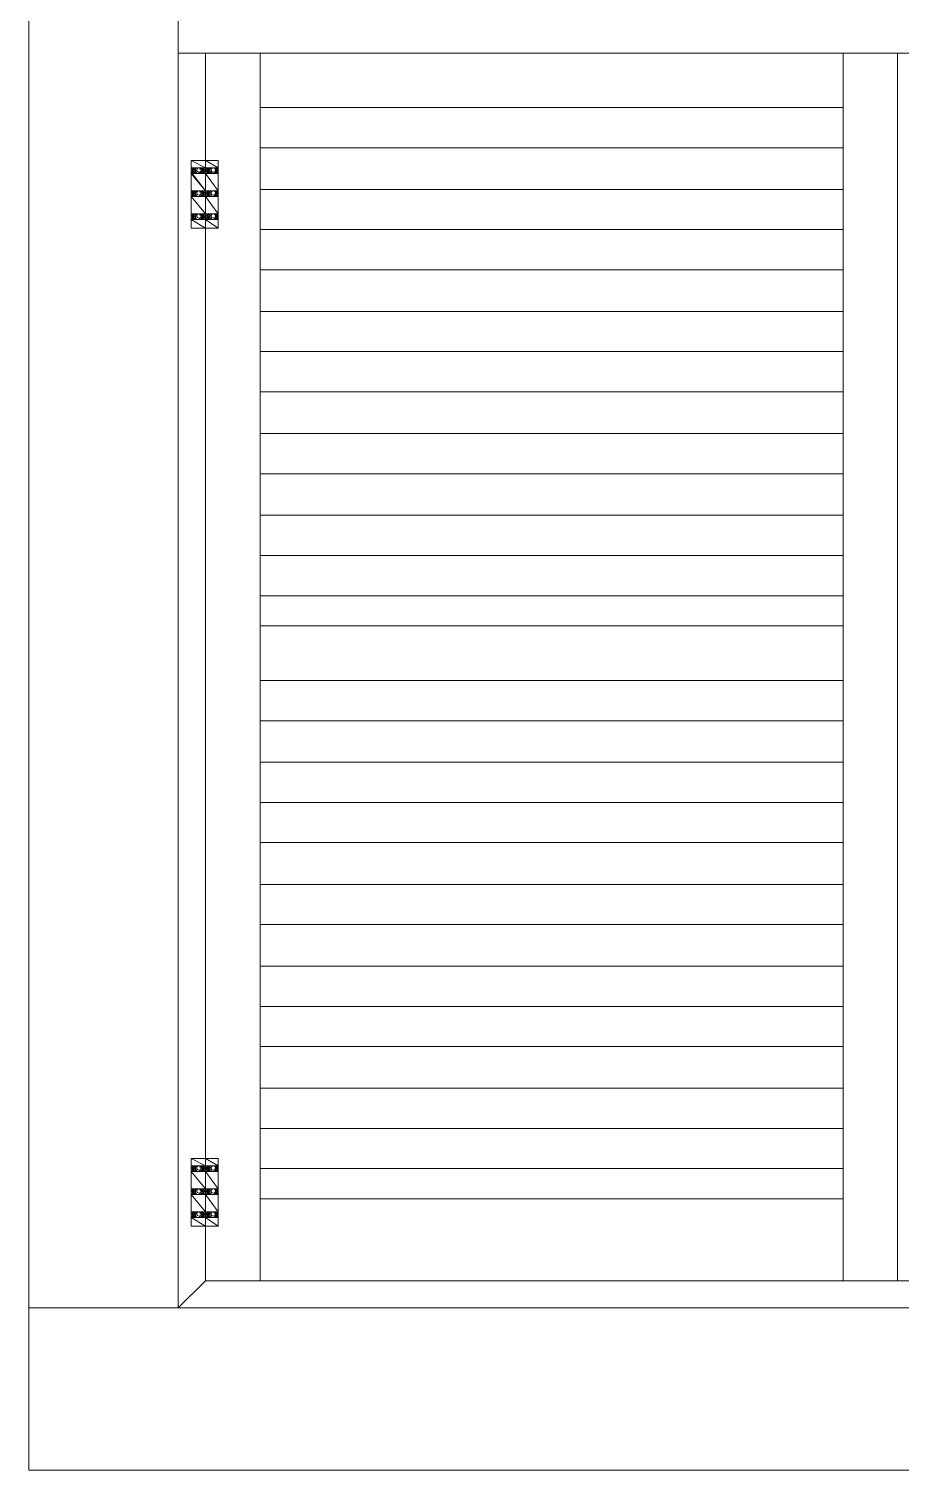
# Model space of a CAD drawing. Header units: millimetres. Extents: x 7899 to 21499, y 1534 to 7095.
# Drawn here: x 11415 to 12084, y 3193 to 4299 of the extents above; entities that cross this region are included whole.
import ezdxf

# ---------------------------------------------------------------- set-up
doc = ezdxf.new("R2010")
doc.units = ezdxf.units.MM
doc.layers.add('A-JAN-___-___-EXI', color=250, linetype='Continuous', lineweight=25)

msp = doc.modelspace()

# ---------------------------------------------------------------- linework, layer by layer
at = {"layer": 'A-JAN-___-___-EXI', "color": 18, "lineweight": 9}
for p, q in [((11529.4, 4280.8), (12637.8, 4280.8)), ((11592.2, 3338.8), (11592.2, 4280.8)), ((12039.5, 3338.8), (12039.5, 4280.8)), ((12081.4, 3338.8), (12081.4, 4280.8)), ((11592.2, 4239), (12039.5, 4239)), ((11592.2, 4208.1), (12039.5, 4208.1)), ((11592.2, 4176.2), (12039.5, 4176.2)), ((11592.2, 4145.3), (12039.5, 4145.3)), ((11592.2, 4114.5), (12039.5, 4114.5)), ((11592.2, 4082.5), (12039.5, 4082.5)), ((11592.2, 4051.7), (12039.5, 4051.7)), ((11592.2, 4020.8), (12039.5, 4020.8)), ((11592.2, 3988.9), (12039.5, 3988.9)), ((11592.2, 3958), (12039.5, 3958)), ((11592.2, 3926.1), (12039.5, 3926.1)), ((11592.2, 3895.2), (12039.5, 3895.2)), ((11592.2, 3864.4), (12039.5, 3864.4)), ((11592.2, 3841.2), (12039.5, 3841.2)), ((11592.2, 3799.4), (12039.5, 3799.4)), ((11592.2, 3768.5), (12039.5, 3768.5)), ((11592.2, 3736.6), (12039.5, 3736.6)), ((11592.2, 3705.7), (12039.5, 3705.7)), ((11592.2, 3674.9), (12039.5, 3674.9)), ((11592.2, 3642.9), (12039.5, 3642.9)), ((11592.2, 3612.1), (12039.5, 3612.1)), ((11592.2, 3580.1), (12039.5, 3580.1)), ((11592.2, 3549.3), (12039.5, 3549.3)), ((11592.2, 3518.4), (12039.5, 3518.4)), ((11592.2, 3486.5), (12039.5, 3486.5)), ((11592.2, 3455.6), (12039.5, 3455.6)), ((11592.2, 3424.8), (12039.5, 3424.8)), ((11592.2, 3401.6), (12039.5, 3401.6)), ((11414.8, 3317.9), (12768.9, 3317.9))]:
    msp.add_line(p, q, dxfattribs=at)
at = {"layer": 'A-JAN-___-___-EXI', "color": 18, "lineweight": 9, "flags": 128}
for points in [[(11529.4, 4859.2), (11414.8, 4859.2), (11414.8, 3193.4), (12768.9, 3193.4), (12768.9, 4859.2), (12637.8, 4859.2)], [(11550.3, 3338.8), (11529.4, 3317.9), (11529.4, 4757.9), (11512.9, 4757.9), (11486.4, 4805.3), (11529.4, 4805.3)], [(11550.3, 4280.8), (11550.3, 3338.8), (12616.8, 3338.8), (12616.8, 4280.8)], [(11539.3, 4188.3), (11539.3, 4175.1), (11550.3, 4175.1), (11539.3, 4189.4), (11543.7, 4189.4), (11543.7, 4188.3), (11539.3, 4189.4), (11543.7, 4189.4), (11539.3, 4189.4), (11543.7, 4189.4), (11539.3, 4189.4), (11543.7, 4189.4), (11539.3, 4189.4), (11542.6, 4189.4), (11539.3, 4190.5), (11542.6, 4190.5), (11542.6, 4189.4), (11539.3, 4190.5), (11542.6, 4190.5), (11539.3, 4190.5), (11542.6, 4190.5), (11539.3, 4191.6), (11542.6, 4191.6), (11542.6, 4190.5), (11539.3, 4191.6), (11542.6, 4191.6), (11539.3, 4191.6), (11542.6, 4191.6), (11539.3, 4192.7), (11542.6, 4192.7), (11542.6, 4191.6), (11539.3, 4192.7), (11542.6, 4192.7), (11543.7, 4192.7), (11539.3, 4192.7), (11542.6, 4192.7), (11539.3, 4192.7), (11543.7, 4192.7), (11539.3, 4192.7), (11543.7, 4192.7), (11539.3, 4192.7), (11544.8, 4192.7), (11550.3, 4192.7), (11543.7, 4192.7), (11539.3, 4192.7), (11543.7, 4192.7), (11539.3, 4192.7), (11544.8, 4192.7), (11543.7, 4192.7), (11550.3, 4192.7), (11544.8, 4192.7), (11539.3, 4192.7), (11543.7, 4192.7), (11539.3, 4192.7), (11543.7, 4192.7), (11539.3, 4191.6), (11539.3, 4192.7), (11542.6, 4191.6), (11539.3, 4191.6), (11542.6, 4191.6), (11539.3, 4191.6), (11542.6, 4191.6), (11539.3, 4190.5), (11539.3, 4191.6), (11542.6, 4190.5), (11539.3, 4190.5), (11542.6, 4190.5), (11539.3, 4190.5), (11542.6, 4190.5), (11539.3, 4189.4), (11539.3, 4190.5), (11542.6, 4189.4), (11539.3, 4189.4), (11542.6, 4189.4), (11539.3, 4189.4), (11543.7, 4189.4), (11539.3, 4188.3), (11539.3, 4189.4)], [(11544.8, 4188.3), (11539.3, 4188.3), (11544.8, 4188.3), (11539.3, 4188.3), (11544.8, 4188.3), (11550.3, 4188.3), (11545.9, 4189.4), (11544.8, 4188.3), (11550.3, 4189.4), (11545.9, 4189.4), (11550.3, 4189.4), (11545.9, 4189.4), (11550.3, 4189.4), (11545.9, 4189.4), (11550.3, 4189.4), (11547, 4190.5), (11545.9, 4189.4), (11550.3, 4190.5), (11547, 4190.5), (11550.3, 4190.5), (11547, 4190.5), (11550.3, 4190.5), (11547, 4191.6), (11547, 4190.5), (11550.3, 4191.6), (11547, 4191.6), (11550.3, 4191.6), (11545.9, 4191.6), (11550.3, 4191.6), (11545.9, 4192.7), (11545.9, 4191.6), (11550.3, 4192.7), (11545.9, 4192.7), (11550.3, 4192.7), (11545.9, 4192.7), (11550.3, 4192.7), (11545.9, 4192.7), (11550.3, 4192.7), (11554.7, 4192.7), (11550.3, 4192.7), (11545.9, 4192.7), (11550.3, 4192.7), (11553.6, 4191.6), (11550.3, 4191.6), (11550.3, 4192.7), (11545.9, 4192.7), (11550.3, 4191.6), (11550.3, 4192.7), (11545.9, 4192.7), (11550.3, 4191.6), (11545.9, 4191.6), (11550.3, 4191.6), (11553.6, 4190.5), (11550.3, 4190.5), (11550.3, 4191.6), (11547, 4191.6), (11550.3, 4190.5), (11550.3, 4191.6), (11547, 4191.6), (11550.3, 4190.5), (11553.6, 4190.5), (11550.3, 4190.5), (11547, 4190.5), (11550.3, 4190.5), (11553.6, 4189.4), (11550.3, 4189.4), (11550.3, 4190.5), (11547, 4190.5), (11550.3, 4189.4), (11550.3, 4190.5), (11547, 4190.5), (11550.3, 4189.4), (11554.7, 4189.4), (11550.3, 4189.4), (11545.9, 4189.4), (11550.3, 4189.4), (11554.7, 4189.4), (11550.3, 4189.4), (11545.9, 4189.4), (11550.3, 4189.4), (11555.8, 4188.3), (11550.3, 4188.3), (11550.3, 4189.4), (11545.9, 4189.4), (11550.3, 4188.3), (11550.3, 4189.4), (11545.9, 4189.4)], [(11553.6, 4190.5), (11550.3, 4190.5), (11553.6, 4191.6), (11550.3, 4191.6), (11553.6, 4191.6), (11550.3, 4191.6), (11554.7, 4192.7), (11550.3, 4192.7), (11554.7, 4192.7), (11550.3, 4192.7), (11544.8, 4192.7), (11550.3, 4192.7), (11544.8, 4192.7), (11550.3, 4192.7), (11554.7, 4192.7), (11550.3, 4192.7), (11555.8, 4192.7), (11554.7, 4192.7), (11550.3, 4192.7), (11554.7, 4192.7), (11550.3, 4192.7), (11554.7, 4192.7), (11550.3, 4192.7), (11553.6, 4191.6), (11554.7, 4192.7), (11550.3, 4191.6), (11553.6, 4191.6), (11550.3, 4191.6), (11553.6, 4191.6), (11550.3, 4191.6), (11553.6, 4190.5), (11553.6, 4191.6), (11550.3, 4190.5), (11553.6, 4190.5), (11550.3, 4190.5), (11553.6, 4190.5), (11550.3, 4190.5), (11553.6, 4189.4), (11553.6, 4190.5), (11550.3, 4189.4), (11554.7, 4189.4), (11550.3, 4189.4), (11554.7, 4189.4), (11550.3, 4189.4), (11554.7, 4189.4), (11550.3, 4189.4), (11554.7, 4189.4), (11550.3, 4189.4), (11555.8, 4188.3), (11554.7, 4189.4), (11550.3, 4188.3), (11560.2, 4175.1), (11560.2, 4188.3), (11550.3, 4188.3), (11544.8, 4188.3), (11550.3, 4188.3), (11556.9, 4188.3), (11555.8, 4188.3), (11560.2, 4188.3), (11556.9, 4189.4), (11556.9, 4188.3), (11560.2, 4189.4), (11556.9, 4189.4), (11560.2, 4189.4), (11558, 4189.4), (11556.9, 4189.4), (11560.2, 4189.4), (11558, 4189.4), (11560.2, 4189.4), (11558, 4190.5), (11558, 4189.4), (11560.2, 4190.5), (11558, 4190.5), (11560.2, 4190.5), (11558, 4190.5), (11560.2, 4190.5), (11558, 4191.6), (11558, 4190.5), (11560.2, 4191.6), (11558, 4191.6), (11560.2, 4191.6), (11558, 4191.6), (11560.2, 4191.6), (11558, 4192.7), (11558, 4191.6), (11560.2, 4192.7), (11556.9, 4192.7), (11560.2, 4192.7), (11556.9, 4192.7), (11560.2, 4192.7), (11556.9, 4192.7), (11560.2, 4192.7), (11555.8, 4192.7), (11550.3, 4192.7), (11555.8, 4192.7), (11560.2, 4192.7), (11555.8, 4192.7), (11560.2, 4192.7), (11555.8, 4192.7), (11550.3, 4192.7), (11555.8, 4192.7), (11560.2, 4192.7), (11556.9, 4192.7), (11560.2, 4192.7), (11556.9, 4192.7), (11560.2, 4192.7), (11556.9, 4192.7), (11560.2, 4191.6), (11560.2, 4192.7), (11558, 4192.7), (11560.2, 4191.6), (11558, 4191.6), (11560.2, 4191.6), (11558, 4191.6), (11560.2, 4190.5), (11560.2, 4191.6), (11558, 4191.6), (11560.2, 4190.5), (11558, 4190.5), (11560.2, 4190.5), (11558, 4190.5), (11560.2, 4189.4), (11560.2, 4190.5), (11558, 4190.5), (11560.2, 4189.4), (11558, 4189.4), (11560.2, 4189.4), (11558, 4189.4), (11560.2, 4189.4), (11556.9, 4189.4), (11560.2, 4188.3), (11560.2, 4189.4), (11556.9, 4189.4), (11560.2, 4188.3), (11556.9, 4188.3), (11550.3, 4188.3), (11555.8, 4188.3)], [(11544.8, 4170.7), (11539.3, 4170.7), (11544.8, 4170.7), (11539.3, 4170.7), (11545.9, 4170.7), (11550.3, 4170.7), (11545.9, 4171.8), (11550.3, 4171.8), (11550.3, 4170.7), (11545.9, 4171.8), (11550.3, 4171.8), (11550.3, 4170.7), (11554.7, 4170.7), (11550.3, 4171.8), (11545.9, 4171.8), (11550.3, 4171.8), (11547, 4171.8), (11550.3, 4171.8), (11547, 4172.9), (11547, 4171.8), (11550.3, 4172.9), (11547, 4174), (11547, 4172.9), (11550.3, 4174), (11545.9, 4174), (11550.3, 4174), (11545.9, 4175.1), (11545.9, 4174), (11550.3, 4175.1), (11545.9, 4175.1), (11550.3, 4175.1), (11545.9, 4175.1), (11550.3, 4175.1), (11554.7, 4174), (11550.3, 4174), (11550.3, 4175.1), (11545.9, 4175.1), (11550.3, 4174), (11550.3, 4175.1), (11545.9, 4175.1), (11550.3, 4174), (11545.9, 4174), (11550.3, 4174), (11553.6, 4174), (11550.3, 4174), (11545.9, 4174), (11550.3, 4174), (11545.9, 4174), (11550.3, 4174), (11547, 4174), (11550.3, 4174), (11553.6, 4172.9), (11550.3, 4172.9), (11550.3, 4174), (11547, 4174), (11550.3, 4172.9), (11550.3, 4174), (11547, 4174), (11550.3, 4172.9), (11547, 4172.9), (11550.3, 4172.9), (11553.6, 4171.8), (11550.3, 4171.8), (11550.3, 4172.9), (11547, 4172.9), (11550.3, 4171.8), (11550.3, 4172.9), (11547, 4172.9), (11550.3, 4171.8), (11545.9, 4171.8), (11547, 4171.8), (11550.3, 4171.8), (11545.9, 4171.8), (11550.3, 4171.8), (11554.7, 4171.8), (11550.3, 4171.8), (11545.9, 4171.8), (11550.3, 4171.8), (11545.9, 4170.7), (11545.9, 4171.8), (11550.3, 4170.7), (11544.8, 4170.7), (11545.9, 4170.7), (11550.3, 4170.7), (11550.3, 4157.4), (11539.3, 4170.7), (11550.3, 4170.7), (11550.3, 4157.4), (11560.2, 4157.4), (11550.3, 4170.7), (11544.8, 4170.7), (11550.3, 4170.7), (11543.7, 4170.7), (11539.3, 4171.8), (11543.7, 4171.8), (11543.7, 4170.7), (11539.3, 4171.8), (11543.7, 4171.8), (11539.3, 4171.8), (11543.7, 4171.8), (11539.3, 4171.8), (11542.6, 4171.8), (11539.3, 4171.8), (11542.6, 4171.8), (11539.3, 4172.9), (11542.6, 4172.9), (11542.6, 4171.8), (11539.3, 4172.9), (11542.6, 4172.9), (11539.3, 4174), (11542.6, 4174), (11542.6, 4172.9), (11539.3, 4174), (11542.6, 4174), (11539.3, 4174), (11542.6, 4174), (11539.3, 4174), (11542.6, 4174), (11539.3, 4175.1), (11543.7, 4175.1), (11542.6, 4174), (11539.3, 4175.1), (11543.7, 4175.1), (11539.3, 4175.1), (11543.7, 4175.1), (11539.3, 4175.1), (11544.8, 4175.1), (11550.3, 4175.1), (11543.7, 4175.1), (11539.3, 4175.1), (11543.7, 4175.1), (11539.3, 4175.1), (11544.8, 4175.1), (11543.7, 4175.1), (11550.3, 4175.1), (11544.8, 4175.1), (11539.3, 4175.1), (11543.7, 4175.1), (11539.3, 4175.1), (11543.7, 4175.1), (11539.3, 4174), (11539.3, 4175.1), (11542.6, 4174), (11539.3, 4174), (11542.6, 4174), (11539.3, 4174), (11542.6, 4174), (11539.3, 4174), (11542.6, 4174), (11539.3, 4172.9), (11539.3, 4174), (11542.6, 4172.9), (11539.3, 4172.9), (11542.6, 4172.9), (11539.3, 4171.8), (11539.3, 4172.9), (11542.6, 4171.8), (11539.3, 4171.8), (11542.6, 4171.8), (11539.3, 4171.8), (11542.6, 4171.8), (11539.3, 4170.7), (11539.3, 4171.8), (11543.7, 4170.7), (11539.3, 4170.7), (11543.7, 4170.7)], [(11555.8, 4170.7), (11550.3, 4170.7), (11555.8, 4170.7), (11550.3, 4170.7), (11556.9, 4170.7), (11555.8, 4170.7), (11560.2, 4170.7), (11555.8, 4170.7), (11550.3, 4170.7), (11555.8, 4170.7), (11550.3, 4170.7), (11554.7, 4171.8), (11554.7, 4170.7), (11550.3, 4171.8), (11554.7, 4171.8), (11550.3, 4171.8), (11554.7, 4171.8), (11550.3, 4171.8), (11554.7, 4171.8), (11550.3, 4171.8), (11553.6, 4171.8), (11550.3, 4171.8), (11553.6, 4172.9), (11553.6, 4171.8), (11550.3, 4172.9), (11553.6, 4172.9), (11550.3, 4172.9), (11553.6, 4174), (11553.6, 4172.9), (11550.3, 4174), (11553.6, 4174), (11550.3, 4174), (11553.6, 4174), (11550.3, 4174), (11553.6, 4174), (11554.7, 4174), (11550.3, 4174), (11553.6, 4174), (11550.3, 4174), (11554.7, 4175.1), (11554.7, 4174), (11550.3, 4175.1), (11554.7, 4175.1), (11550.3, 4175.1), (11554.7, 4175.1), (11550.3, 4175.1), (11544.8, 4175.1), (11550.3, 4175.1), (11544.8, 4175.1), (11550.3, 4175.1), (11554.7, 4175.1), (11550.3, 4175.1), (11555.8, 4175.1), (11554.7, 4175.1), (11550.3, 4175.1), (11554.7, 4175.1), (11550.3, 4174), (11553.6, 4174), (11550.3, 4172.9), (11553.6, 4172.9), (11550.3, 4171.8), (11553.6, 4171.8)], [(11543.7, 4153), (11539.3, 4153), (11543.7, 4153), (11539.3, 4154.1), (11542.6, 4154.1), (11543.7, 4153), (11539.3, 4154.1), (11542.6, 4154.1), (11539.3, 4154.1), (11542.6, 4154.1), (11539.3, 4155.2), (11542.6, 4155.2), (11542.6, 4154.1), (11539.3, 4155.2), (11542.6, 4155.2), (11539.3, 4155.2), (11542.6, 4155.2), (11539.3, 4156.3), (11542.6, 4156.3), (11542.6, 4155.2), (11539.3, 4156.3), (11542.6, 4156.3), (11539.3, 4156.3), (11542.6, 4156.3), (11539.3, 4157.4), (11543.7, 4157.4), (11542.6, 4156.3), (11539.3, 4157.4), (11543.7, 4157.4), (11539.3, 4157.4), (11543.7, 4157.4), (11539.3, 4157.4), (11544.8, 4157.4), (11550.3, 4157.4), (11543.7, 4157.4), (11544.8, 4157.4), (11539.3, 4157.4), (11543.7, 4157.4), (11539.3, 4157.4), (11543.7, 4157.4), (11550.3, 4157.4), (11544.8, 4157.4), (11539.3, 4157.4), (11543.7, 4157.4), (11539.3, 4157.4), (11543.7, 4157.4), (11539.3, 4156.3), (11539.3, 4157.4), (11542.6, 4156.3), (11539.3, 4156.3), (11542.6, 4156.3), (11539.3, 4156.3), (11542.6, 4156.3), (11539.3, 4155.2), (11539.3, 4156.3), (11542.6, 4155.2), (11539.3, 4155.2), (11542.6, 4155.2), (11539.3, 4155.2), (11542.6, 4155.2), (11539.3, 4154.1), (11539.3, 4155.2), (11542.6, 4154.1), (11539.3, 4154.1), (11542.6, 4154.1), (11539.3, 4154.1), (11542.6, 4154.1), (11539.3, 4153), (11539.3, 4154.1), (11543.7, 4153), (11539.3, 4153), (11543.7, 4153), (11539.3, 4153), (11544.8, 4153), (11539.3, 4153), (11544.8, 4153), (11539.3, 4153), (11544.8, 4153), (11550.3, 4153), (11545.9, 4153), (11544.8, 4153), (11550.3, 4153), (11545.9, 4153), (11550.3, 4153), (11545.9, 4154.1), (11545.9, 4153), (11550.3, 4153), (11545.9, 4154.1), (11550.3, 4154.1), (11547, 4154.1), (11545.9, 4154.1), (11550.3, 4154.1), (11547, 4155.2), (11547, 4154.1), (11550.3, 4154.1), (11547, 4155.2), (11550.3, 4155.2), (11547, 4155.2), (11550.3, 4155.2), (11547, 4156.3), (11547, 4155.2), (11550.3, 4155.2), (11545.9, 4156.3), (11550.3, 4156.3), (11545.9, 4156.3), (11550.3, 4156.3), (11545.9, 4157.4), (11545.9, 4156.3), (11550.3, 4157.4), (11545.9, 4157.4), (11550.3, 4157.4), (11545.9, 4157.4), (11550.3, 4157.4), (11554.7, 4156.3), (11550.3, 4156.3), (11550.3, 4157.4), (11545.9, 4157.4), (11550.3, 4156.3), (11550.3, 4157.4), (11545.9, 4157.4), (11550.3, 4156.3), (11553.6, 4156.3), (11550.3, 4156.3), (11545.9, 4156.3), (11550.3, 4156.3), (11545.9, 4156.3)], [(11550.3, 4153), (11550.3, 4146.4), (11539.3, 4153), (11550.3, 4153), (11550.3, 4146.4), (11560.2, 4146.4), (11550.3, 4153), (11544.8, 4153), (11550.3, 4153), (11555.8, 4153), (11550.3, 4153), (11545.9, 4153), (11550.3, 4153), (11545.9, 4153), (11550.3, 4153), (11554.7, 4153), (11550.3, 4154.1), (11550.3, 4153), (11545.9, 4154.1), (11550.3, 4154.1), (11550.3, 4153), (11554.7, 4153), (11550.3, 4154.1), (11545.9, 4154.1), (11550.3, 4154.1), (11547, 4154.1), (11550.3, 4154.1), (11553.6, 4154.1), (11550.3, 4155.2), (11550.3, 4154.1), (11547, 4155.2), (11550.3, 4155.2), (11550.3, 4154.1), (11553.6, 4154.1), (11550.3, 4155.2), (11547, 4155.2), (11550.3, 4155.2), (11553.6, 4155.2), (11550.3, 4155.2), (11547, 4155.2), (11550.3, 4155.2), (11553.6, 4155.2), (11550.3, 4155.2), (11550.3, 4156.3), (11547, 4156.3), (11550.3, 4155.2), (11550.3, 4156.3)], [(11555.8, 4153), (11550.3, 4153), (11556.9, 4153), (11555.8, 4153), (11560.2, 4153), (11555.8, 4153), (11550.3, 4153), (11555.8, 4153), (11550.3, 4153), (11554.7, 4153), (11550.3, 4153), (11554.7, 4154.1), (11554.7, 4153), (11550.3, 4154.1), (11554.7, 4154.1), (11550.3, 4154.1), (11554.7, 4154.1), (11550.3, 4154.1), (11553.6, 4154.1), (11550.3, 4154.1), (11553.6, 4155.2), (11553.6, 4154.1), (11550.3, 4155.2), (11553.6, 4155.2), (11550.3, 4155.2), (11553.6, 4155.2), (11550.3, 4155.2), (11553.6, 4155.2), (11550.3, 4156.3), (11553.6, 4156.3), (11553.6, 4155.2), (11550.3, 4156.3), (11553.6, 4156.3), (11550.3, 4156.3), (11553.6, 4156.3), (11554.7, 4156.3), (11550.3, 4156.3), (11553.6, 4156.3), (11550.3, 4156.3), (11554.7, 4157.4), (11554.7, 4156.3), (11550.3, 4157.4), (11554.7, 4157.4), (11550.3, 4157.4), (11554.7, 4157.4), (11550.3, 4157.4), (11544.8, 4157.4), (11550.3, 4157.4), (11544.8, 4157.4), (11550.3, 4157.4), (11554.7, 4157.4), (11550.3, 4157.4), (11555.8, 4157.4), (11554.7, 4157.4), (11550.3, 4157.4), (11554.7, 4157.4)], [(11555.8, 3422.6), (11550.3, 3422.6), (11555.8, 3422.6), (11550.3, 3422.6), (11556.9, 3422.6), (11555.8, 3422.6), (11560.2, 3422.6), (11555.8, 3422.6), (11550.3, 3422.6), (11555.8, 3422.6), (11550.3, 3422.6), (11554.7, 3423.7), (11554.7, 3422.6), (11550.3, 3423.7), (11554.7, 3423.7), (11550.3, 3423.7), (11554.7, 3423.7), (11550.3, 3423.7), (11554.7, 3423.7), (11550.3, 3423.7), (11553.6, 3423.7), (11550.3, 3423.7), (11553.6, 3424.8), (11553.6, 3423.7), (11550.3, 3424.8), (11553.6, 3424.8), (11550.3, 3424.8), (11553.6, 3425.9), (11553.6, 3424.8), (11550.3, 3425.9), (11553.6, 3425.9), (11550.3, 3425.9), (11553.6, 3425.9), (11550.3, 3425.9), (11553.6, 3425.9), (11554.7, 3425.9), (11550.3, 3425.9), (11553.6, 3425.9), (11550.3, 3425.9), (11554.7, 3427), (11554.7, 3425.9), (11550.3, 3427), (11554.7, 3427), (11550.3, 3427), (11554.7, 3427), (11550.3, 3427), (11544.8, 3427), (11550.3, 3427), (11544.8, 3427), (11550.3, 3427), (11554.7, 3427), (11550.3, 3427), (11555.8, 3427), (11554.7, 3427), (11550.3, 3427), (11554.7, 3427), (11550.3, 3425.9), (11553.6, 3425.9), (11550.3, 3424.8), (11553.6, 3424.8), (11550.3, 3423.7), (11553.6, 3423.7)], [(11543.7, 3404.9), (11539.3, 3404.9), (11543.7, 3404.9), (11539.3, 3406), (11542.6, 3406), (11543.7, 3404.9), (11539.3, 3406), (11542.6, 3406), (11539.3, 3406), (11542.6, 3406), (11539.3, 3407.2), (11542.6, 3407.2), (11542.6, 3406), (11539.3, 3407.2), (11542.6, 3407.2), (11539.3, 3407.2), (11542.6, 3407.2), (11539.3, 3408.3), (11542.6, 3408.3), (11542.6, 3407.2), (11539.3, 3408.3), (11542.6, 3408.3), (11539.3, 3408.3), (11542.6, 3408.3), (11539.3, 3409.4), (11543.7, 3409.4), (11542.6, 3408.3), (11539.3, 3409.4), (11543.7, 3409.4), (11539.3, 3409.4), (11543.7, 3409.4), (11539.3, 3409.4), (11544.8, 3409.4), (11550.3, 3409.4), (11543.7, 3409.4), (11544.8, 3409.4), (11539.3, 3409.4), (11543.7, 3409.4), (11539.3, 3409.4), (11543.7, 3409.4), (11550.3, 3409.4), (11544.8, 3409.4), (11539.3, 3409.4), (11543.7, 3409.4), (11539.3, 3409.4), (11543.7, 3409.4), (11539.3, 3408.3), (11539.3, 3409.4), (11542.6, 3408.3), (11539.3, 3408.3), (11542.6, 3408.3), (11539.3, 3408.3), (11542.6, 3408.3), (11539.3, 3407.2), (11539.3, 3408.3), (11542.6, 3407.2), (11539.3, 3407.2), (11542.6, 3407.2), (11539.3, 3407.2), (11542.6, 3407.2), (11539.3, 3406), (11539.3, 3407.2), (11542.6, 3406), (11539.3, 3406), (11542.6, 3406), (11539.3, 3406), (11542.6, 3406), (11539.3, 3404.9), (11539.3, 3406), (11543.7, 3404.9), (11539.3, 3404.9), (11543.7, 3404.9), (11539.3, 3404.9), (11544.8, 3404.9), (11539.3, 3404.9), (11544.8, 3404.9), (11539.3, 3404.9), (11544.8, 3404.9), (11550.3, 3404.9), (11545.9, 3404.9), (11544.8, 3404.9), (11550.3, 3404.9), (11545.9, 3404.9), (11550.3, 3404.9), (11545.9, 3406), (11545.9, 3404.9), (11550.3, 3404.9), (11545.9, 3406), (11550.3, 3406), (11547, 3406), (11545.9, 3406), (11550.3, 3406), (11547, 3407.2), (11547, 3406), (11550.3, 3406), (11547, 3407.2), (11550.3, 3407.2), (11547, 3407.2), (11550.3, 3407.2), (11547, 3408.3), (11547, 3407.2), (11550.3, 3407.2), (11545.9, 3408.3), (11550.3, 3408.3), (11545.9, 3408.3), (11550.3, 3408.3), (11553.6, 3408.3), (11550.3, 3408.3), (11545.9, 3408.3), (11550.3, 3408.3), (11545.9, 3409.4), (11545.9, 3408.3), (11550.3, 3409.4), (11545.9, 3409.4), (11550.3, 3409.4), (11545.9, 3409.4), (11550.3, 3409.4), (11554.7, 3408.3), (11550.3, 3408.3), (11550.3, 3409.4), (11545.9, 3409.4), (11550.3, 3408.3), (11550.3, 3409.4), (11545.9, 3409.4), (11550.3, 3408.3), (11545.9, 3408.3)], [(11550.3, 3404.9), (11550.3, 3391.7), (11539.3, 3404.9), (11550.3, 3404.9), (11550.3, 3391.7), (11560.2, 3391.7), (11550.3, 3404.9), (11544.8, 3404.9), (11550.3, 3404.9), (11555.8, 3404.9), (11550.3, 3404.9), (11545.9, 3404.9), (11550.3, 3404.9), (11545.9, 3404.9), (11550.3, 3404.9), (11554.7, 3404.9), (11550.3, 3406), (11550.3, 3404.9), (11545.9, 3406), (11550.3, 3406), (11550.3, 3404.9), (11554.7, 3404.9), (11550.3, 3406), (11545.9, 3406), (11550.3, 3406), (11547, 3406), (11550.3, 3406), (11553.6, 3406), (11550.3, 3407.2), (11550.3, 3406), (11547, 3407.2), (11550.3, 3407.2), (11550.3, 3406), (11553.6, 3406), (11550.3, 3407.2), (11547, 3407.2), (11550.3, 3407.2), (11553.6, 3407.2), (11550.3, 3407.2), (11547, 3407.2), (11550.3, 3407.2), (11553.6, 3407.2), (11550.3, 3407.2), (11550.3, 3408.3), (11547, 3408.3), (11550.3, 3407.2), (11550.3, 3408.3)], [(11555.8, 3404.9), (11550.3, 3404.9), (11556.9, 3404.9), (11555.8, 3404.9), (11560.2, 3404.9), (11555.8, 3404.9), (11550.3, 3404.9), (11555.8, 3404.9), (11550.3, 3404.9), (11554.7, 3404.9), (11550.3, 3404.9), (11554.7, 3406), (11554.7, 3404.9), (11550.3, 3406), (11554.7, 3406), (11550.3, 3406), (11554.7, 3406), (11550.3, 3406), (11553.6, 3406), (11550.3, 3406), (11553.6, 3407.2), (11553.6, 3406), (11550.3, 3407.2), (11553.6, 3407.2), (11550.3, 3407.2), (11553.6, 3407.2), (11550.3, 3407.2), (11553.6, 3407.2), (11550.3, 3408.3), (11553.6, 3408.3), (11553.6, 3407.2), (11550.3, 3408.3), (11553.6, 3408.3), (11550.3, 3408.3), (11553.6, 3408.3), (11554.7, 3408.3), (11550.3, 3408.3), (11553.6, 3408.3), (11550.3, 3408.3), (11554.7, 3409.4), (11554.7, 3408.3), (11550.3, 3409.4), (11554.7, 3409.4), (11550.3, 3409.4), (11554.7, 3409.4), (11555.8, 3409.4), (11550.3, 3409.4), (11554.7, 3409.4), (11550.3, 3409.4), (11544.8, 3409.4), (11550.3, 3409.4), (11544.8, 3409.4), (11550.3, 3409.4), (11554.7, 3409.4), (11550.3, 3409.4), (11554.7, 3409.4)]]:
    msp.add_lwpolyline(points, dxfattribs=at)
for points in [[(11560.2, 4198.2), (11550.3, 4198.2), (11560.2, 4192.7), (11560.2, 4198.2), (11539.3, 4198.2), (11539.3, 4146.4), (11560.2, 4146.4)], [(11550.3, 4198.2), (11560.2, 4192.7), (11550.3, 4192.7), (11550.3, 4198.2), (11539.3, 4198.2), (11550.3, 4192.7)], [(11539.3, 4198.2), (11550.3, 4192.7), (11539.3, 4192.7)], [(11550.3, 4188.3), (11550.3, 4175.1), (11539.3, 4188.3), (11550.3, 4188.3), (11560.2, 4175.1), (11550.3, 4175.1)], [(11539.3, 4170.7), (11550.3, 4157.4), (11539.3, 4157.4)], [(11560.2, 4170.7), (11560.2, 4157.4), (11550.3, 4170.7), (11560.2, 4170.7), (11556.9, 4170.7), (11560.2, 4170.7), (11556.9, 4171.8), (11560.2, 4171.8), (11560.2, 4170.7), (11558, 4171.8), (11560.2, 4171.8), (11558, 4171.8), (11560.2, 4171.8), (11558, 4171.8), (11560.2, 4171.8), (11558, 4172.9), (11560.2, 4172.9), (11560.2, 4171.8), (11558, 4172.9), (11560.2, 4172.9), (11558, 4174), (11560.2, 4174), (11560.2, 4172.9), (11558, 4174), (11560.2, 4174), (11558, 4174), (11560.2, 4174), (11558, 4174), (11560.2, 4174), (11556.9, 4175.1), (11560.2, 4175.1), (11560.2, 4174), (11556.9, 4175.1), (11560.2, 4175.1), (11556.9, 4175.1), (11560.2, 4175.1), (11556.9, 4175.1), (11560.2, 4175.1), (11555.8, 4175.1), (11550.3, 4175.1), (11555.8, 4175.1), (11560.2, 4175.1), (11555.8, 4175.1), (11560.2, 4175.1), (11555.8, 4175.1), (11550.3, 4175.1), (11555.8, 4175.1), (11560.2, 4175.1), (11556.9, 4175.1), (11560.2, 4175.1), (11558, 4174), (11556.9, 4175.1), (11560.2, 4174), (11558, 4174), (11560.2, 4174), (11558, 4174), (11560.2, 4174), (11558, 4174), (11560.2, 4174), (11558, 4172.9), (11558, 4174), (11560.2, 4172.9), (11558, 4172.9), (11560.2, 4172.9), (11558, 4171.8), (11558, 4172.9), (11560.2, 4171.8), (11558, 4171.8), (11560.2, 4171.8), (11558, 4171.8), (11560.2, 4171.8), (11556.9, 4171.8), (11558, 4171.8), (11560.2, 4171.8), (11556.9, 4170.7), (11556.9, 4171.8), (11560.2, 4170.7), (11556.9, 4170.7)], [(11539.3, 4153), (11550.3, 4146.4), (11539.3, 4146.4)], [(11560.2, 4153), (11556.9, 4153), (11560.2, 4153), (11556.9, 4153), (11560.2, 4153), (11558, 4154.1), (11556.9, 4153), (11560.2, 4154.1), (11558, 4154.1), (11560.2, 4154.1), (11558, 4154.1), (11560.2, 4154.1), (11558, 4155.2), (11558, 4154.1), (11560.2, 4155.2), (11558, 4155.2), (11560.2, 4155.2), (11558, 4155.2), (11560.2, 4155.2), (11558, 4156.3), (11558, 4155.2), (11560.2, 4156.3), (11558, 4156.3), (11560.2, 4156.3), (11558, 4156.3), (11560.2, 4156.3), (11556.9, 4157.4), (11558, 4156.3), (11560.2, 4157.4), (11556.9, 4157.4), (11560.2, 4157.4), (11556.9, 4157.4), (11560.2, 4157.4), (11555.8, 4157.4), (11550.3, 4157.4), (11555.8, 4157.4), (11560.2, 4157.4), (11555.8, 4157.4), (11560.2, 4157.4), (11555.8, 4157.4), (11550.3, 4157.4), (11555.8, 4157.4), (11560.2, 4157.4), (11556.9, 4157.4), (11560.2, 4157.4), (11556.9, 4157.4), (11560.2, 4156.3), (11560.2, 4157.4), (11556.9, 4157.4), (11560.2, 4156.3), (11558, 4156.3), (11560.2, 4156.3), (11558, 4156.3), (11560.2, 4155.2), (11560.2, 4156.3), (11558, 4156.3), (11560.2, 4155.2), (11558, 4155.2), (11560.2, 4155.2), (11558, 4155.2), (11560.2, 4154.1), (11560.2, 4155.2), (11558, 4155.2), (11560.2, 4154.1), (11558, 4154.1), (11560.2, 4154.1), (11558, 4154.1), (11560.2, 4153), (11560.2, 4154.1), (11558, 4154.1), (11560.2, 4153), (11556.9, 4153), (11560.2, 4153), (11556.9, 4153), (11560.2, 4153), (11550.3, 4153), (11560.2, 4146.4)], [(11560.2, 3432.5), (11550.3, 3432.5), (11560.2, 3427), (11560.2, 3432.5), (11539.3, 3432.5), (11539.3, 3380.7), (11560.2, 3380.7)], [(11550.3, 3432.5), (11560.2, 3427), (11550.3, 3427), (11550.3, 3432.5), (11539.3, 3432.5), (11550.3, 3427)], [(11539.3, 3432.5), (11550.3, 3427), (11539.3, 3427)], [(11550.3, 3422.6), (11543.7, 3422.6), (11539.3, 3423.7), (11543.7, 3423.7), (11543.7, 3422.6), (11539.3, 3423.7), (11543.7, 3423.7), (11539.3, 3423.7), (11543.7, 3423.7), (11539.3, 3423.7), (11542.6, 3423.7), (11539.3, 3423.7), (11542.6, 3423.7), (11539.3, 3424.8), (11542.6, 3424.8), (11542.6, 3423.7), (11539.3, 3424.8), (11542.6, 3424.8), (11539.3, 3425.9), (11542.6, 3425.9), (11542.6, 3424.8), (11539.3, 3425.9), (11542.6, 3425.9), (11539.3, 3425.9), (11542.6, 3425.9), (11539.3, 3425.9), (11542.6, 3425.9), (11539.3, 3427), (11543.7, 3427), (11542.6, 3425.9), (11539.3, 3427), (11543.7, 3427), (11539.3, 3427), (11543.7, 3427), (11539.3, 3427), (11544.8, 3427), (11550.3, 3427), (11543.7, 3427), (11544.8, 3427), (11539.3, 3427), (11543.7, 3427), (11539.3, 3427), (11543.7, 3427), (11550.3, 3427), (11544.8, 3427), (11539.3, 3427), (11543.7, 3427), (11539.3, 3427), (11543.7, 3427), (11539.3, 3425.9), (11539.3, 3427), (11542.6, 3425.9), (11539.3, 3425.9), (11542.6, 3425.9), (11539.3, 3425.9), (11542.6, 3425.9), (11539.3, 3425.9), (11542.6, 3425.9), (11539.3, 3424.8), (11539.3, 3425.9), (11542.6, 3424.8), (11539.3, 3424.8), (11542.6, 3424.8), (11539.3, 3423.7), (11539.3, 3424.8), (11542.6, 3423.7), (11539.3, 3423.7), (11542.6, 3423.7), (11539.3, 3423.7), (11542.6, 3423.7), (11539.3, 3422.6), (11539.3, 3423.7), (11543.7, 3422.6), (11539.3, 3422.6), (11543.7, 3422.6), (11539.3, 3422.6), (11544.8, 3422.6), (11539.3, 3422.6), (11545.9, 3422.6), (11550.3, 3422.6), (11545.9, 3423.7), (11550.3, 3423.7), (11550.3, 3422.6), (11545.9, 3423.7), (11550.3, 3423.7), (11550.3, 3422.6), (11554.7, 3422.6), (11550.3, 3423.7), (11545.9, 3423.7), (11550.3, 3423.7), (11554.7, 3423.7), (11550.3, 3423.7), (11547, 3423.7), (11550.3, 3423.7), (11547, 3424.8), (11550.3, 3424.8), (11550.3, 3423.7), (11547, 3424.8), (11550.3, 3424.8), (11550.3, 3423.7), (11553.6, 3423.7), (11550.3, 3424.8), (11547, 3425.9), (11550.3, 3425.9), (11550.3, 3424.8), (11547, 3425.9), (11550.3, 3425.9), (11550.3, 3424.8), (11553.6, 3424.8), (11550.3, 3425.9), (11545.9, 3425.9), (11550.3, 3425.9), (11545.9, 3425.9), (11550.3, 3425.9), (11553.6, 3425.9), (11550.3, 3425.9), (11545.9, 3427), (11550.3, 3427), (11550.3, 3425.9), (11545.9, 3427), (11550.3, 3427), (11550.3, 3425.9), (11554.7, 3425.9), (11550.3, 3427), (11545.9, 3427), (11550.3, 3427), (11545.9, 3427), (11550.3, 3427), (11545.9, 3425.9), (11545.9, 3427), (11550.3, 3425.9), (11545.9, 3425.9), (11550.3, 3425.9), (11545.9, 3425.9), (11550.3, 3425.9), (11547, 3425.9), (11550.3, 3425.9), (11547, 3424.8), (11547, 3425.9), (11550.3, 3424.8), (11547, 3424.8), (11550.3, 3424.8), (11547, 3423.7), (11547, 3424.8), (11550.3, 3423.7), (11545.9, 3423.7), (11547, 3423.7), (11550.3, 3423.7), (11545.9, 3423.7), (11550.3, 3423.7), (11545.9, 3423.7), (11550.3, 3423.7), (11545.9, 3422.6), (11545.9, 3423.7), (11550.3, 3422.6), (11544.8, 3422.6), (11545.9, 3422.6), (11550.3, 3422.6), (11544.8, 3422.6), (11550.3, 3422.6), (11560.2, 3409.4), (11550.3, 3409.4), (11550.3, 3422.6), (11539.3, 3422.6), (11550.3, 3409.4)], [(11539.3, 3422.6), (11550.3, 3409.4), (11539.3, 3409.4)], [(11560.2, 3422.6), (11560.2, 3409.4), (11550.3, 3422.6), (11560.2, 3422.6), (11556.9, 3422.6), (11560.2, 3422.6), (11556.9, 3423.7), (11560.2, 3423.7), (11560.2, 3422.6), (11558, 3423.7), (11560.2, 3423.7), (11558, 3423.7), (11560.2, 3423.7), (11558, 3423.7), (11560.2, 3423.7), (11558, 3424.8), (11560.2, 3424.8), (11560.2, 3423.7), (11558, 3424.8), (11560.2, 3424.8), (11558, 3425.9), (11560.2, 3425.9), (11560.2, 3424.8), (11558, 3425.9), (11560.2, 3425.9), (11558, 3425.9), (11560.2, 3425.9), (11558, 3425.9), (11560.2, 3425.9), (11556.9, 3427), (11560.2, 3427), (11560.2, 3425.9), (11556.9, 3427), (11560.2, 3427), (11556.9, 3427), (11560.2, 3427), (11556.9, 3427), (11560.2, 3427), (11555.8, 3427), (11550.3, 3427), (11555.8, 3427), (11560.2, 3427), (11555.8, 3427), (11560.2, 3427), (11555.8, 3427), (11550.3, 3427), (11555.8, 3427), (11560.2, 3427), (11556.9, 3427), (11560.2, 3427), (11558, 3425.9), (11556.9, 3427), (11560.2, 3425.9), (11558, 3425.9), (11560.2, 3425.9), (11558, 3425.9), (11560.2, 3425.9), (11558, 3425.9), (11560.2, 3425.9), (11558, 3424.8), (11558, 3425.9), (11560.2, 3424.8), (11558, 3424.8), (11560.2, 3424.8), (11558, 3423.7), (11558, 3424.8), (11560.2, 3423.7), (11558, 3423.7), (11560.2, 3423.7), (11558, 3423.7), (11560.2, 3423.7), (11556.9, 3423.7), (11558, 3423.7), (11560.2, 3423.7), (11556.9, 3422.6), (11556.9, 3423.7), (11560.2, 3422.6), (11556.9, 3422.6)], [(11560.2, 3404.9), (11556.9, 3404.9), (11560.2, 3404.9), (11556.9, 3404.9), (11560.2, 3404.9), (11558, 3406), (11556.9, 3404.9), (11560.2, 3406), (11558, 3406), (11560.2, 3406), (11558, 3406), (11560.2, 3406), (11558, 3407.2), (11558, 3406), (11560.2, 3407.2), (11558, 3407.2), (11560.2, 3407.2), (11558, 3407.2), (11560.2, 3407.2), (11558, 3408.3), (11558, 3407.2), (11560.2, 3408.3), (11558, 3408.3), (11560.2, 3408.3), (11558, 3408.3), (11560.2, 3408.3), (11556.9, 3409.4), (11558, 3408.3), (11560.2, 3409.4), (11556.9, 3409.4), (11560.2, 3409.4), (11555.8, 3409.4), (11550.3, 3409.4), (11555.8, 3409.4), (11560.2, 3409.4), (11555.8, 3409.4), (11560.2, 3409.4), (11555.8, 3409.4), (11550.3, 3409.4), (11555.8, 3409.4), (11560.2, 3409.4), (11556.9, 3409.4), (11560.2, 3409.4), (11556.9, 3409.4), (11560.2, 3409.4), (11556.9, 3409.4), (11560.2, 3408.3), (11560.2, 3409.4), (11556.9, 3409.4), (11560.2, 3408.3), (11558, 3408.3), (11560.2, 3408.3), (11558, 3408.3), (11560.2, 3407.2), (11560.2, 3408.3), (11558, 3408.3), (11560.2, 3407.2), (11558, 3407.2), (11560.2, 3407.2), (11558, 3407.2), (11560.2, 3406), (11560.2, 3407.2), (11558, 3407.2), (11560.2, 3406), (11558, 3406), (11560.2, 3406), (11558, 3406), (11560.2, 3404.9), (11560.2, 3406), (11558, 3406), (11560.2, 3404.9), (11556.9, 3404.9), (11560.2, 3404.9), (11556.9, 3404.9), (11560.2, 3404.9), (11550.3, 3404.9), (11560.2, 3391.7)], [(11539.3, 3404.9), (11550.3, 3391.7), (11539.3, 3391.7)], [(11550.3, 3387.3), (11545.9, 3387.3), (11544.8, 3387.3), (11550.3, 3387.3), (11545.9, 3387.3), (11550.3, 3387.3), (11545.9, 3388.4), (11545.9, 3387.3), (11550.3, 3388.4), (11545.9, 3388.4), (11550.3, 3388.4), (11547, 3388.4), (11545.9, 3388.4), (11550.3, 3388.4), (11547, 3389.5), (11547, 3388.4), (11550.3, 3389.5), (11547, 3389.5), (11550.3, 3389.5), (11547, 3389.5), (11550.3, 3389.5), (11547, 3390.6), (11547, 3389.5), (11550.3, 3389.5), (11545.9, 3390.6), (11550.3, 3390.6), (11545.9, 3390.6), (11550.3, 3390.6), (11545.9, 3390.6), (11550.3, 3390.6), (11545.9, 3391.7), (11550.3, 3391.7), (11550.3, 3390.6), (11545.9, 3391.7), (11550.3, 3391.7), (11550.3, 3390.6), (11554.7, 3391.7), (11555.8, 3391.7), (11550.3, 3391.7), (11554.7, 3391.7), (11550.3, 3391.7), (11544.8, 3391.7), (11550.3, 3391.7), (11544.8, 3391.7), (11550.3, 3391.7), (11554.7, 3391.7), (11550.3, 3391.7), (11554.7, 3390.6), (11554.7, 3391.7), (11550.3, 3391.7), (11545.9, 3390.6), (11545.9, 3391.7), (11550.3, 3390.6), (11545.9, 3390.6), (11550.3, 3390.6), (11553.6, 3390.6), (11550.3, 3390.6), (11545.9, 3390.6), (11550.3, 3390.6), (11545.9, 3390.6), (11550.3, 3389.5), (11553.6, 3389.5), (11550.3, 3389.5), (11547, 3389.5), (11550.3, 3389.5), (11553.6, 3388.4), (11550.3, 3388.4), (11550.3, 3389.5), (11547, 3389.5), (11550.3, 3388.4), (11550.3, 3389.5), (11547, 3389.5), (11550.3, 3388.4), (11547, 3388.4), (11550.3, 3388.4), (11554.7, 3387.3), (11550.3, 3387.3), (11550.3, 3388.4), (11545.9, 3388.4), (11550.3, 3387.3), (11550.3, 3388.4), (11545.9, 3388.4), (11550.3, 3387.3), (11545.9, 3387.3), (11550.3, 3387.3), (11545.9, 3387.3), (11539.3, 3387.3), (11544.8, 3387.3), (11539.3, 3387.3), (11543.7, 3387.3), (11539.3, 3387.3), (11543.7, 3387.3), (11539.3, 3387.3), (11543.7, 3387.3), (11539.3, 3388.4), (11539.3, 3387.3), (11542.6, 3388.4), (11539.3, 3388.4), (11542.6, 3388.4), (11539.3, 3388.4), (11542.6, 3388.4), (11539.3, 3389.5), (11539.3, 3388.4), (11542.6, 3389.5), (11539.3, 3389.5), (11542.6, 3389.5), (11539.3, 3389.5), (11542.6, 3389.5), (11539.3, 3390.6), (11539.3, 3389.5), (11542.6, 3390.6), (11539.3, 3390.6), (11542.6, 3390.6), (11539.3, 3390.6), (11542.6, 3390.6), (11539.3, 3391.7), (11539.3, 3390.6), (11543.7, 3391.7), (11539.3, 3391.7), (11544.8, 3391.7), (11550.3, 3391.7), (11543.7, 3391.7), (11539.3, 3391.7), (11543.7, 3391.7), (11539.3, 3391.7), (11544.8, 3391.7), (11543.7, 3391.7), (11550.3, 3391.7), (11544.8, 3391.7), (11539.3, 3391.7), (11543.7, 3391.7), (11539.3, 3391.7), (11543.7, 3390.6), (11543.7, 3391.7), (11539.3, 3391.7), (11542.6, 3390.6), (11539.3, 3390.6), (11543.7, 3390.6), (11542.6, 3390.6), (11539.3, 3390.6), (11542.6, 3390.6), (11539.3, 3390.6), (11542.6, 3390.6), (11539.3, 3390.6), (11542.6, 3389.5), (11542.6, 3390.6), (11539.3, 3390.6), (11542.6, 3389.5), (11539.3, 3389.5), (11542.6, 3389.5), (11539.3, 3389.5), (11542.6, 3388.4), (11542.6, 3389.5), (11539.3, 3389.5), (11542.6, 3388.4), (11539.3, 3388.4), (11542.6, 3388.4), (11539.3, 3388.4), (11543.7, 3387.3), (11542.6, 3388.4), (11539.3, 3388.4), (11543.7, 3387.3), (11539.3, 3387.3), (11543.7, 3387.3), (11550.3, 3387.3), (11544.8, 3387.3), (11550.3, 3387.3), (11560.2, 3380.7), (11550.3, 3380.7), (11550.3, 3387.3), (11539.3, 3387.3), (11550.3, 3380.7)], [(11539.3, 3387.3), (11550.3, 3380.7), (11539.3, 3380.7)], [(11555.8, 3387.3), (11550.3, 3387.3), (11554.7, 3387.3), (11550.3, 3387.3), (11553.6, 3388.4), (11550.3, 3388.4), (11553.6, 3389.5), (11553.6, 3388.4), (11550.3, 3389.5), (11553.6, 3389.5), (11550.3, 3389.5), (11553.6, 3389.5), (11550.3, 3390.6), (11550.3, 3389.5), (11547, 3390.6), (11550.3, 3390.6), (11550.3, 3389.5), (11553.6, 3390.6), (11554.7, 3390.6), (11550.3, 3390.6), (11553.6, 3390.6), (11550.3, 3390.6), (11554.7, 3390.6), (11550.3, 3390.6), (11554.7, 3390.6), (11550.3, 3390.6), (11554.7, 3390.6), (11550.3, 3390.6), (11553.6, 3390.6), (11550.3, 3390.6), (11553.6, 3389.5), (11553.6, 3390.6), (11550.3, 3390.6), (11553.6, 3389.5), (11550.3, 3389.5), (11553.6, 3389.5), (11550.3, 3388.4), (11553.6, 3388.4), (11550.3, 3388.4), (11554.7, 3388.4), (11550.3, 3388.4), (11554.7, 3388.4), (11550.3, 3388.4), (11554.7, 3387.3), (11554.7, 3388.4), (11550.3, 3387.3), (11554.7, 3387.3), (11550.3, 3387.3), (11555.8, 3387.3), (11550.3, 3387.3), (11555.8, 3387.3), (11560.2, 3387.3), (11555.8, 3387.3), (11556.9, 3387.3), (11550.3, 3387.3)], [(11560.2, 3387.3), (11556.9, 3387.3), (11560.2, 3387.3), (11556.9, 3387.3), (11560.2, 3387.3), (11558, 3388.4), (11556.9, 3387.3), (11560.2, 3388.4), (11558, 3388.4), (11560.2, 3388.4), (11558, 3388.4), (11560.2, 3388.4), (11558, 3389.5), (11558, 3388.4), (11560.2, 3389.5), (11558, 3389.5), (11560.2, 3389.5), (11558, 3389.5), (11560.2, 3389.5), (11558, 3390.6), (11558, 3389.5), (11560.2, 3390.6), (11558, 3390.6), (11560.2, 3390.6), (11558, 3390.6), (11560.2, 3390.6), (11556.9, 3390.6), (11560.2, 3390.6), (11556.9, 3391.7), (11556.9, 3390.6), (11560.2, 3391.7), (11556.9, 3391.7), (11560.2, 3391.7), (11555.8, 3391.7), (11550.3, 3391.7), (11555.8, 3391.7), (11560.2, 3391.7), (11555.8, 3391.7), (11560.2, 3391.7), (11555.8, 3391.7), (11550.3, 3391.7), (11555.8, 3391.7), (11560.2, 3391.7), (11556.9, 3391.7), (11560.2, 3390.6), (11560.2, 3391.7), (11556.9, 3391.7), (11560.2, 3390.6), (11556.9, 3390.6), (11560.2, 3390.6), (11558, 3390.6), (11560.2, 3390.6), (11558, 3390.6), (11560.2, 3389.5), (11560.2, 3390.6), (11558, 3390.6), (11560.2, 3389.5), (11558, 3389.5), (11560.2, 3389.5), (11558, 3389.5), (11560.2, 3388.4), (11560.2, 3389.5), (11558, 3389.5), (11560.2, 3388.4), (11558, 3388.4), (11560.2, 3388.4), (11558, 3388.4), (11560.2, 3387.3), (11560.2, 3388.4), (11558, 3388.4), (11560.2, 3387.3), (11556.9, 3387.3), (11560.2, 3387.3), (11556.9, 3387.3), (11560.2, 3387.3), (11550.3, 3387.3), (11560.2, 3380.7)]]:
    msp.add_lwpolyline(points, close=True, dxfattribs=at)
at = {"layer": 'A-JAN-___-___-EXI', "color": 18, "lineweight": 9}
for points in [[(11545.4, 4192.7), (11544.4, 4192.7), (11543.7, 4192), (11543.7, 4191)], [(11547, 4191), (11547, 4192), (11546.3, 4192.7), (11545.4, 4192.7)], [(11556.4, 4192.7), (11555.5, 4192.7), (11554.7, 4192), (11554.7, 4191)], [(11558, 4191), (11558, 4192), (11557.3, 4192.7), (11556.4, 4192.7)], [(11543.7, 4191), (11543.7, 4190.1), (11544.4, 4189.4), (11545.4, 4189.4)], [(11545.4, 4189.4), (11546.3, 4189.4), (11547, 4190.1), (11547, 4191)], [(11554.7, 4191), (11554.7, 4190.1), (11555.5, 4189.4), (11556.4, 4189.4)], [(11556.4, 4189.4), (11557.3, 4189.4), (11558, 4190.1), (11558, 4191)], [(11545.4, 4175.1), (11544.4, 4175.1), (11543.7, 4174.3), (11543.7, 4173.4)], [(11543.7, 4173.4), (11543.7, 4172.5), (11544.4, 4171.8), (11545.4, 4171.8)], [(11547, 4173.4), (11547, 4174.3), (11546.3, 4175.1), (11545.4, 4175.1)], [(11545.4, 4171.8), (11546.3, 4171.8), (11547, 4172.5), (11547, 4173.4)], [(11556.4, 4175.1), (11555.5, 4175.1), (11554.7, 4174.3), (11554.7, 4173.4)], [(11554.7, 4173.4), (11554.7, 4172.5), (11555.5, 4171.8), (11556.4, 4171.8)], [(11558, 4173.4), (11558, 4174.3), (11557.3, 4175.1), (11556.4, 4175.1)], [(11556.4, 4171.8), (11557.3, 4171.8), (11558, 4172.5), (11558, 4173.4)], [(11545.4, 4157.4), (11544.4, 4157.4), (11543.7, 4156.7), (11543.7, 4155.8)], [(11543.7, 4155.8), (11543.7, 4154.9), (11544.4, 4154.1), (11545.4, 4154.1)], [(11547, 4155.8), (11547, 4156.7), (11546.3, 4157.4), (11545.4, 4157.4)], [(11545.4, 4154.1), (11546.3, 4154.1), (11547, 4154.9), (11547, 4155.8)], [(11556.4, 4157.4), (11555.5, 4157.4), (11554.7, 4156.7), (11554.7, 4155.8)], [(11554.7, 4155.8), (11554.7, 4154.9), (11555.5, 4154.1), (11556.4, 4154.1)], [(11558, 4155.8), (11558, 4156.7), (11557.3, 4157.4), (11556.4, 4157.4)], [(11556.4, 4154.1), (11557.3, 4154.1), (11558, 4154.9), (11558, 4155.8)], [(11545.4, 3427), (11544.4, 3427), (11543.7, 3426.3), (11543.7, 3425.3)], [(11543.7, 3425.3), (11543.7, 3424.4), (11544.4, 3423.7), (11545.4, 3423.7)], [(11547, 3425.3), (11547, 3426.3), (11546.3, 3427), (11545.4, 3427)], [(11545.4, 3423.7), (11546.3, 3423.7), (11547, 3424.4), (11547, 3425.3)], [(11556.4, 3427), (11555.5, 3427), (11554.7, 3426.3), (11554.7, 3425.3)], [(11554.7, 3425.3), (11554.7, 3424.4), (11555.5, 3423.7), (11556.4, 3423.7)], [(11558, 3425.3), (11558, 3426.3), (11557.3, 3427), (11556.4, 3427)], [(11556.4, 3423.7), (11557.3, 3423.7), (11558, 3424.4), (11558, 3425.3)], [(11545.4, 3409.4), (11544.4, 3409.4), (11543.7, 3408.6), (11543.7, 3407.7)], [(11543.7, 3407.7), (11543.7, 3406.8), (11544.4, 3406), (11545.4, 3406)], [(11547, 3407.7), (11547, 3408.6), (11546.3, 3409.4), (11545.4, 3409.4)], [(11545.4, 3406), (11546.3, 3406), (11547, 3406.8), (11547, 3407.7)], [(11556.4, 3409.4), (11555.5, 3409.4), (11554.7, 3408.6), (11554.7, 3407.7)], [(11554.7, 3407.7), (11554.7, 3406.8), (11555.5, 3406), (11556.4, 3406)], [(11558, 3407.7), (11558, 3408.6), (11557.3, 3409.4), (11556.4, 3409.4)], [(11556.4, 3406), (11557.3, 3406), (11558, 3406.8), (11558, 3407.7)], [(11545.4, 3391.7), (11544.4, 3391.7), (11543.7, 3391), (11543.7, 3390.1)], [(11543.7, 3390.1), (11543.7, 3389.2), (11544.4, 3388.4), (11545.4, 3388.4)], [(11547, 3390.1), (11547, 3391), (11546.3, 3391.7), (11545.4, 3391.7)], [(11545.4, 3388.4), (11546.3, 3388.4), (11547, 3389.2), (11547, 3390.1)], [(11556.4, 3391.7), (11555.5, 3391.7), (11554.7, 3391), (11554.7, 3390.1)], [(11554.7, 3390.1), (11554.7, 3389.2), (11555.5, 3388.4), (11556.4, 3388.4)], [(11558, 3390.1), (11558, 3391), (11557.3, 3391.7), (11556.4, 3391.7)], [(11556.4, 3388.4), (11557.3, 3388.4), (11558, 3389.2), (11558, 3390.1)]]:
    msp.add_open_spline(points, degree=3, dxfattribs=at)

doc.saveas('drawing.dxf')
